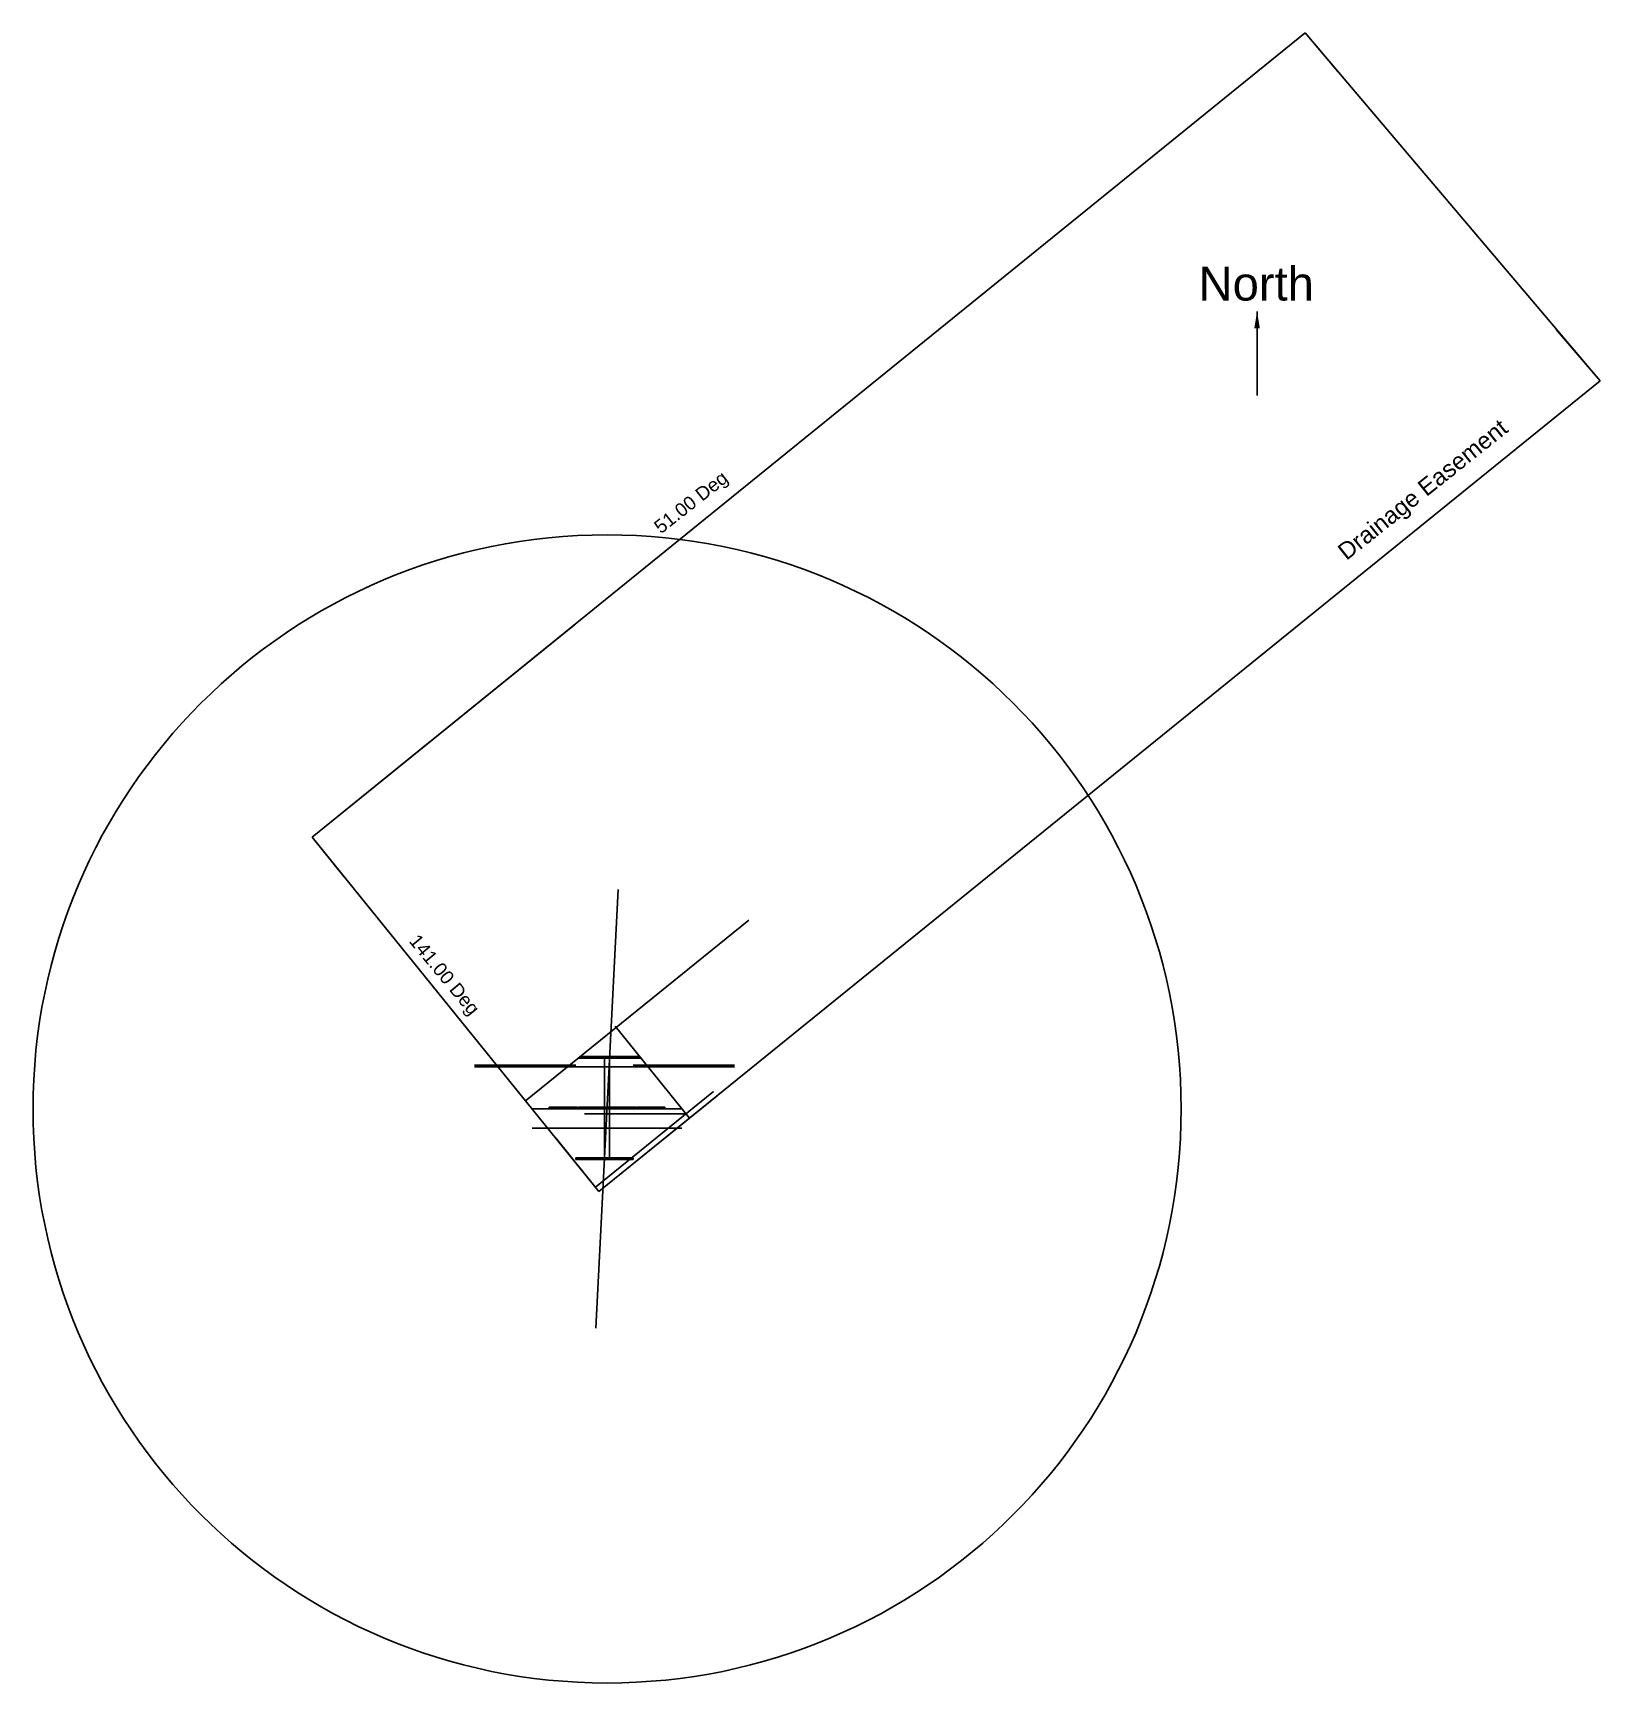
# Model space of a CAD drawing. Header units: millimetres. Extents: x -16.5 to 76.3, y -50.1 to 47.6.
import ezdxf

# ---------------------------------------------------------------- set-up
doc = ezdxf.new("R2010")
doc.units = ezdxf.units.MM
doc.header["$MEASUREMENT"] = 0
doc.layers.get('0').update_dxf_attribs({"true_color": 0xffffff})
doc.layers.add('Default', color=7, linetype='Continuous', true_color=0x000000)
doc.layers.add('TEMP', color=7, linetype='Continuous', true_color=0x000000)
doc.styles.get("Standard").update_dxf_attribs({"font": ''})
doc.styles.add('textstyle0', font='')
doc.styles.add('textstyle1', font='')
doc.styles.add('textstyle2', font='')
doc.styles.add('textstyle3', font='')
doc.styles.get('Standard').set_extended_font_data('txt')
doc.styles.get('textstyle0').set_extended_font_data('Standard')
doc.styles.get('textstyle1').set_extended_font_data('Standard')
doc.styles.get('textstyle2').set_extended_font_data('Standard')
doc.styles.get('textstyle3').set_extended_font_data('Standard')
doc.dimstyles.get("Standard").update_dxf_attribs({"dimtxt": 1, "dimasz": 1, "dimexe": 0.5, "dimexo": 0.5, "dimgap": 0.09, "dimtad": 1, "dimtxsty": 'Standard', "dimcen": 2.5, "dimadec": 0, "dimazin": 0, "dimtfac": 1, "dimtmove": 0, "dimatfit": 3, "dimfxl": 1, "dimarcsym": 0})

# ---------------------------------------------------------------- blocks, each defined once
blk = doc.blocks.new('block 1')
for p, q in [((-1.179, -0.093), (-1.179, 0.007)), ((-1.179, 0.007), (0.496, 0.007)), ((0.496, -0.093), (0.496, 0.007)), ((0.521, -0.093), (0.521, 0.007)), ((0.546, -0.093), (0.546, 0.007)), ((0.546, 0.007), (2.221, 0.007)), ((2.221, -0.093), (2.221, 0.007)), ((2.221, -0.093), (0.546, -0.093))]:
    blk.add_line(p, q)
at = {"layer": 'TEMP'}
blk.add_line((-1.179, -0.093), (0.496, -0.093), dxfattribs=at)
blk = doc.blocks.new('block 2')
for p, q in [((0, -0.1), (0, 0)), ((0, 0), (1.675, 0)), ((1.675, -0.1), (1.675, 0))]:
    blk.add_line(p, q)
at = {"layer": 'TEMP'}
blk.add_line((0, -0.1), (1.675, -0.1), dxfattribs=at)

msp = doc.modelspace()

# ---------------------------------------------------------------- linework, layer by layer
for p, q in [((16.813, -29.08), (18.134, -3.106)), ((17.321, -19.093), (17.321, -13.093)), ((17.626, -13.093), (17.626, -15.093)), ((17.626, -15.093), (17.626, -19.093)), ((13.032, -16.093), (21.91, -16.093)), ((15.724, -16.093), (15.724, -15.993)), ((17.474, -16.093), (17.474, -15.993)), ((17.499, -16.093), (17.499, -15.993)), ((17.499, -15.993), (19.174, -15.993)), ((19.174, -16.093), (17.499, -16.093)), ((19.174, -16.093), (19.174, -15.993)), ((19.224, -16.093), (19.224, -15.993)), ((13.032, -17.243), (21.91, -17.243))]:
    msp.add_line(p, q)
msp.add_circle((17.474, -16.093), 34)
at = {"layer": 'Default'}
for p, q in [((0, 0), (58.814, 47.627)), ((58.814, 47.627), (76.282, 27.025)), ((60.755, 45.339), (58.814, 47.627)), ((76.282, 27.025), (73.695, 30.076)), ((74.342, 29.314), (76.282, 27.025)), ((76.282, 27.025), (16.992, -20.983)), ((0, 0), (15.543, 12.586)), ((0, 0), (6.994, 5.664)), ((0, 0), (16.992, -20.983)), ((1.888, -2.331), (0, 0)), ((16.992, -20.983), (32.535, -8.397)), ((16.992, -20.983), (23.986, -15.319)), ((14.474, -17.874), (16.992, -20.983)), ((16.992, -20.983), (15.104, -18.652))]:
    msp.add_line(p, q, dxfattribs=at)
at = {"layer": 'TEMP'}
for p, q in [((12.65, -15.62), (25.861, -4.923)), ((17.949, -11.201), (22.354, -16.641)), ((15.621, -13.493), (9.621, -13.493)), ((15.621, -13.593), (9.621, -13.593)), ((15.621, -13.593), (19.021, -13.593)), ((15.771, -13.093), (19.481, -13.093)), ((19.021, -13.493), (25.021, -13.493)), ((19.021, -13.593), (25.021, -13.593)), ((16.784, -20.726), (23.779, -15.063)), ((22.146, -16.384), (16.146, -16.384)), ((15.621, -19.093), (19.021, -19.093))]:
    msp.add_line(p, q, dxfattribs=at)

# ---------------------------------------------------------------- block references
for name, p in [('block 1', (17.105, -13)), ('block 2', (14.049, -15.993)), ('block 2', (15.774, -15.993)), ('block 2', (19.224, -15.993)), ('block 1', (16.8, -19))]:
    msp.add_blockref(name, p)

# ---------------------------------------------------------------- texts
at = {"layer": 'Default', "insert": (52.507, 31.753), "char_height": 2, "width": 8.37349, "attachment_point": 7, "line_spacing_factor": 0.963855, "style": 'textstyle0'}
msp.add_mtext('\\fArial;North', dxfattribs=at)
at = {"layer": 'Default', "attachment_point": 7, "line_spacing_factor": 0.963855}
for s, insert, char_height, width, rotation, style in [('\\fArial;Drainage Easement', (61.453, 16.122), 1, 13.13253, 38.57734, 'textstyle1'), ('\\fArial;51.00 Deg', (20.809, 17.744), 0.8, 5.79277, 38.21831, 'textstyle3'), ('\\fArial;141.00 Deg', (5.514, -6.322), 0.8, 6.33735, 309.64638, 'textstyle2')]:
    msp.add_mtext(s, dxfattribs=dict(at, insert=insert, char_height=char_height, width=width, rotation=rotation, style=style))

# ---------------------------------------------------------------- leaders
at = {"layer": 'Default'}
msp.add_leader([(55.971, 31.142), (55.971, 26.16)], dimstyle='Standard', override={"dimscale": 1}, dxfattribs=at)

doc.saveas('drawing.dxf')
